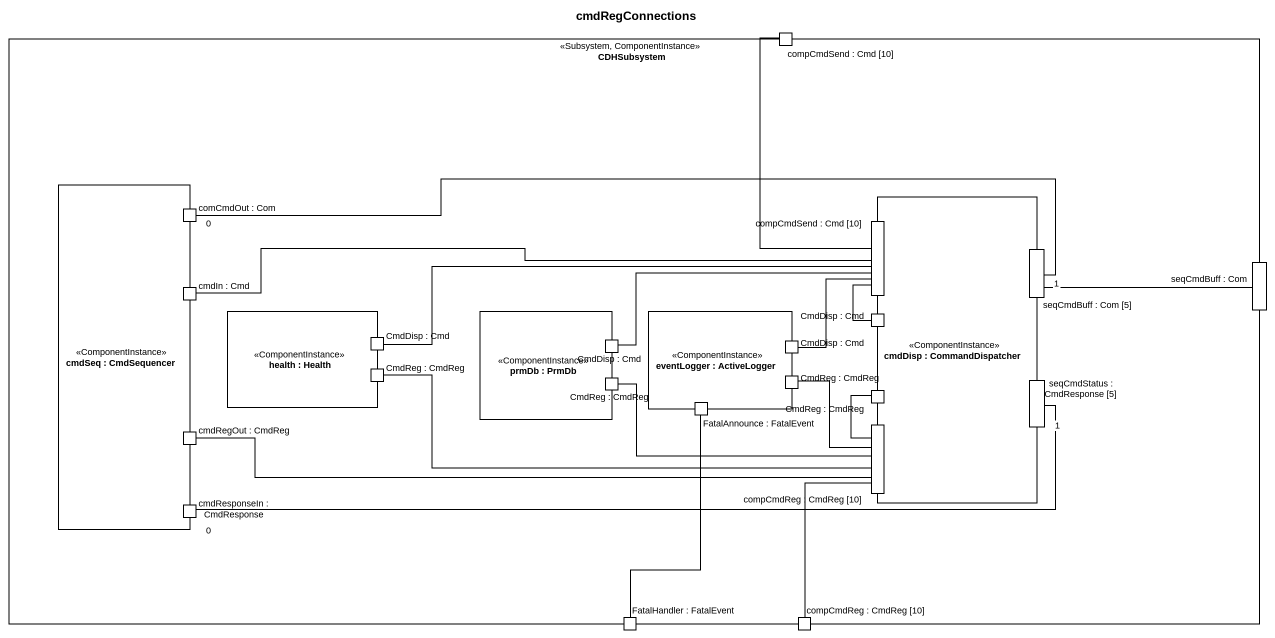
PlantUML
@startuml
title cmdRegConnections
rectangle CDHSubsystem <<Subsystem, ComponentInstance>> {
  port "compCmdSend : Cmd [10]" as compCmdSend_Cmd_10
  rectangle "cmdSeq : CmdSequencer" as cmdSeq <<ComponentInstance>> {
    port "comCmdOut : Com" as comCmdOut_Com
    port "cmdIn : Cmd" as cmdIn_Cmd
    port "cmdRegOut : CmdReg" as cmdRegOut_CmdReg
    port "cmdResponseIn : CmdResponse" as cmdResponseIn_CmdResponse
  }
  rectangle "cmdDisp : CommandDispatcher" as cmdDisp <<ComponentInstance>> {
    port "compCmdSend : Cmd [10]" as compCmdSend_Cmd_10_2
    port "seqCmdBuff : Com [5]" as seqCmdBuff_Com_5
    port "CmdDisp : Cmd" as CmdDisp_Cmd
    port "CmdReg : CmdReg" as CmdReg_CmdReg_4
    port "seqCmdStatus : CmdResponse [5]" as seqCmdStatus_CmdResponse_5
    port "compCmdReg : CmdReg [10]" as compCmdReg_CmdReg_10
  }
  port "seqCmdBuff : Com" as seqCmdBuff_Com
  rectangle "health : Health" as health <<ComponentInstance>> {
    port "CmdDisp : Cmd" as CmdDisp_Cmd_2
    port "CmdReg : CmdReg" as CmdReg_CmdReg
  }
  rectangle "prmDb : PrmDb" as prmDb <<ComponentInstance>> {
    port "CmdDisp : Cmd" as CmdDisp_Cmd_3
    port "CmdReg : CmdReg" as CmdReg_CmdReg_2
  }
  rectangle "eventLogger : ActiveLogger" as eventLogger <<ComponentInstance>> {
    port "CmdDisp : Cmd" as CmdDisp_Cmd_4
    port "CmdReg : CmdReg" as CmdReg_CmdReg_3
    port "FatalAnnounce : FatalEvent" as FatalAnnounce_FatalEvent
  }
  port "FatalHandler : FatalEvent" as FatalHandler_FatalEvent
  port "compCmdReg : CmdReg [10]" as compCmdReg_CmdReg_10_2
}
comCmdOut_Com "0" -right- "1" seqCmdBuff_Com_5
compCmdSend_Cmd_10_2 -up- compCmdSend_Cmd_10
compCmdSend_Cmd_10_2 -left- cmdIn_Cmd
compCmdSend_Cmd_10_2 -left- CmdDisp_Cmd_2
seqCmdBuff_Com_5 -right- seqCmdBuff_Com
CmdDisp_Cmd -up- compCmdSend_Cmd_10_2
CmdDisp_Cmd_3 -right- compCmdSend_Cmd_10_2
CmdDisp_Cmd_4 -up- compCmdSend_Cmd_10_2
CmdReg_CmdReg -right- compCmdReg_CmdReg_10
CmdReg_CmdReg_2 -right- compCmdReg_CmdReg_10
CmdReg_CmdReg_3 -- compCmdReg_CmdReg_10
CmdReg_CmdReg_4 -- compCmdReg_CmdReg_10
seqCmdStatus_CmdResponse_5 "1" -left- "0" cmdResponseIn_CmdResponse
cmdRegOut_CmdReg -right- compCmdReg_CmdReg_10
FatalAnnounce_FatalEvent -- FatalHandler_FatalEvent
compCmdReg_CmdReg_10 -- compCmdReg_CmdReg_10_2
@enduml
